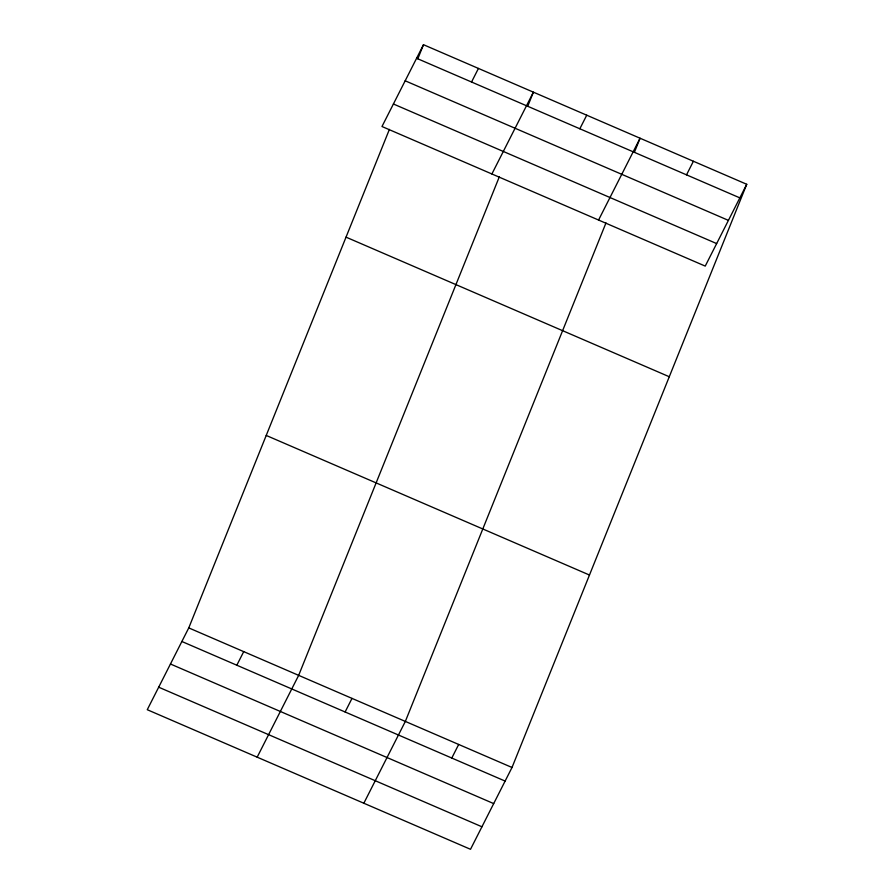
<?xml version="1.0" encoding="UTF-8"?>
<svg xmlns="http://www.w3.org/2000/svg" width="894" height="894" viewBox="0 0 894 894"><rect width="100%" height="100%" fill="white"/><g stroke="black" fill="none" stroke-linecap="round" stroke-linejoin="round"><path stroke-width="1.34" d="M746.736 184.287L705.232 266.099L381.984 126.512L423.488 44.7L746.736 184.287L512.016 767.488L470.512 849.3L147.264 709.713L188.768 627.901L389.404 129.384M417.811 58.814L423.488 44.7M499.31 176.844L298.663 675.361L257.17 757.173M527.717 106.274L533.394 92.16L491.89 173.972M605.987 222.908L405.34 721.424L363.836 803.237M634.382 152.338L640.07 138.224L598.567 220.036M471.551 82.013L478.446 68.425M236.821 665.214L243.716 651.637M579.837 128.781L586.732 115.192M345.118 711.982L352.001 698.393M686.514 174.844L693.409 161.255M451.783 758.045L458.678 744.456M416.604 58.289L739.852 197.876M405.172 80.795L728.431 220.382M393.405 103.995L716.653 243.581M346.034 237.156L669.282 376.743M266.222 435.445L589.47 575.032M188.768 627.901L512.016 767.488M181.873 641.49L505.121 781.077M170.452 664.007L493.7 803.594M158.685 687.195L481.933 826.782"/></g></svg>
